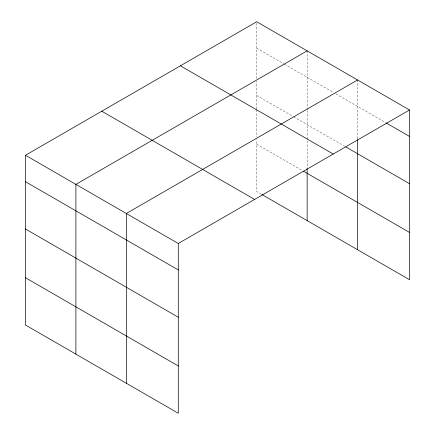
<?xml version="1.0" encoding="UTF-8"?>
<svg xmlns="http://www.w3.org/2000/svg" width="435" height="435" viewBox="0 0 435 435"><rect width="100%" height="100%" fill="white"/><g stroke="black" fill="none" stroke-linecap="round" stroke-linejoin="round"><path stroke-width="0.33" stroke-dasharray="2.17 1.63" d="M256.721 109.022L256.721 81.302M256.721 78.599L256.721 21.75M307.148 110.419L307.148 167.915M307.148 109.74L307.148 50.868M357.575 138.857L357.575 79.98M256.721 48.198L283.691 63.771M284.278 64.108L333.536 92.546M335.88 93.9L385.6 122.605M256.721 95.488L293.076 116.482M293.663 116.819L344.678 146.274M256.721 144.213L302.455 170.623M261.408 194.217L256.721 191.509L256.721 139.477M256.721 109.702L256.721 136.769"/><path stroke-width="0.65" d="M409.536 109.979L256.721 21.75L25.464 155.262L25.464 325.021L178.279 413.25L178.279 243.491L409.536 109.979L409.536 279.738L261.995 194.554M357.575 139.532L357.575 249.739M307.148 50.868L75.897 184.38L75.897 354.139M357.575 79.98L126.324 213.493L126.324 383.251M386.182 122.942L409.536 136.427M345.852 146.948L409.536 183.717M180.405 65.81L333.221 154.039M303.63 171.298L409.536 232.442M101.779 111.202L254.595 199.431M25.464 155.262L178.279 243.491M25.464 181.71L178.279 269.939M25.464 229L178.279 317.229M25.464 277.731L178.279 365.955M307.148 168.595L307.148 220.627"/></g></svg>
